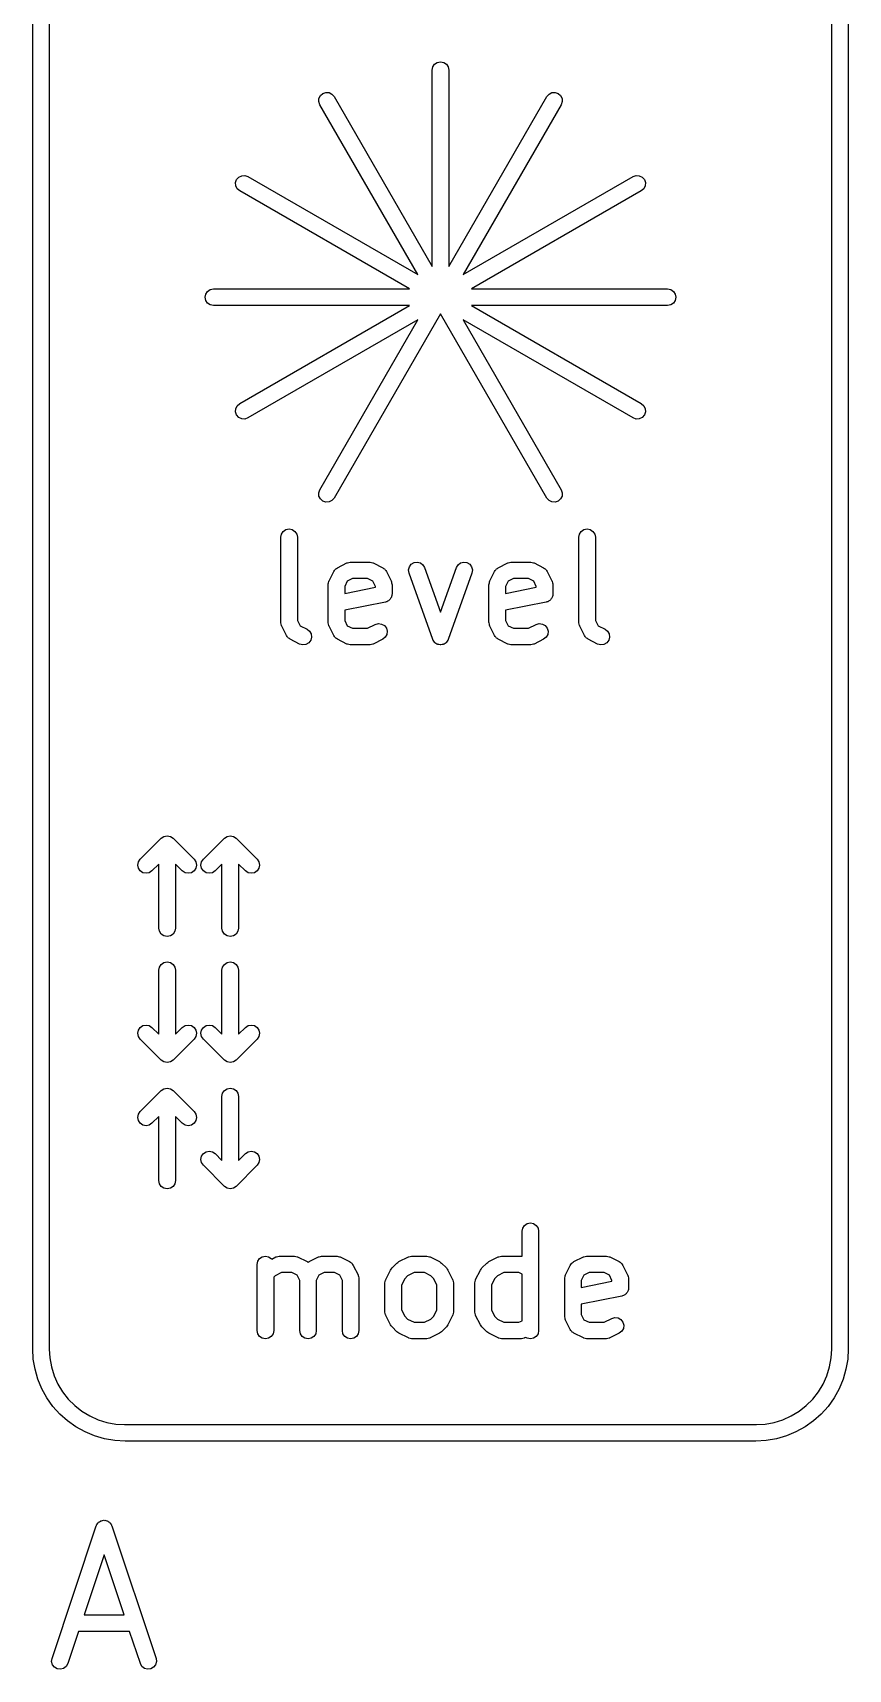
# Model space of a CAD drawing. Extents: x 78 to 213, y -137 to -49.
# Drawn here: x 106.43 to 131.06, y -136.68 to -87.26 of the extents above; entities that cross this region are included whole.
import ezdxf

# ---------------------------------------------------------------- set-up
doc = ezdxf.new("R2010")
doc.units = 0
doc.layers.add('BLACK', color=7, linetype='CONTINUOUS')

msp = doc.modelspace()

# ---------------------------------------------------------------- linework, layer by layer
at = {"layer": 'BLACK', "linetype": 'CONTINUOUS'}
for p, q in [((106.43, -127), (106.43, -66.04)), ((106.93, -66.04), (106.93, -127)), ((130.56, -127), (130.56, -66.04)), ((131.06, -66.04), (131.06, -127)), ((118.495, -88.392), (118.514, -88.2963)), ((118.495, -94.317), (118.495, -88.392)), ((118.514, -88.2963), (118.568, -88.2152)), ((118.568, -88.2152), (118.649, -88.161)), ((118.649, -88.161), (118.745, -88.142)), ((118.745, -88.142), (118.841, -88.161)), ((118.841, -88.161), (118.922, -88.2152)), ((118.922, -88.2152), (118.976, -88.2963)), ((118.976, -88.2963), (118.995, -88.392)), ((118.995, -88.392), (118.995, -94.317)), ((115.068, -89.3434), (115.075, -89.2461)), ((115.099, -89.4358), (115.068, -89.3434)), ((115.075, -89.2461), (115.118, -89.1586)), ((118.062, -94.567), (115.099, -89.4358)), ((115.118, -89.1586), (115.191, -89.0943)), ((115.191, -89.0943), (115.283, -89.0629)), ((115.283, -89.0629), (115.381, -89.0693)), ((115.381, -89.0693), (115.468, -89.1125)), ((115.468, -89.1125), (115.533, -89.1858)), ((115.533, -89.1858), (118.495, -94.317)), ((118.995, -94.317), (121.957, -89.1858)), ((122.391, -89.4358), (119.428, -94.567)), ((121.957, -89.1858), (122.022, -89.1125)), ((122.022, -89.1125), (122.109, -89.0693)), ((122.109, -89.0693), (122.207, -89.0629)), ((122.207, -89.0629), (122.299, -89.0943)), ((122.299, -89.0943), (122.372, -89.1586)), ((122.372, -89.1586), (122.415, -89.2461)), ((122.422, -89.3434), (122.391, -89.4358)), ((122.415, -89.2461), (122.422, -89.3434)), ((112.558, -91.7884), (112.589, -91.696)), ((112.564, -91.8857), (112.558, -91.7884)), ((112.607, -91.9732), (112.564, -91.8857)), ((112.589, -91.696), (112.654, -91.6227)), ((112.654, -91.6227), (112.741, -91.5795)), ((112.741, -91.5795), (112.838, -91.5731)), ((112.838, -91.5731), (112.931, -91.6045)), ((112.931, -91.6045), (118.062, -94.567)), ((119.428, -94.567), (124.559, -91.6045)), ((124.559, -91.6045), (124.652, -91.5731)), ((124.652, -91.5731), (124.749, -91.5795)), ((124.749, -91.5795), (124.836, -91.6227)), ((124.836, -91.6227), (124.901, -91.696)), ((124.926, -91.8857), (124.883, -91.9732)), ((124.901, -91.696), (124.932, -91.7884)), ((124.932, -91.7884), (124.926, -91.8857)), ((112.681, -92.0375), (112.607, -91.9732)), ((117.812, -95), (112.681, -92.0375)), ((124.809, -92.0375), (119.678, -95)), ((124.883, -91.9732), (124.809, -92.0375)), ((111.637, -95.25), (111.656, -95.1543)), ((111.656, -95.3457), (111.637, -95.25)), ((111.656, -95.1543), (111.71, -95.0732)), ((111.71, -95.4268), (111.656, -95.3457)), ((111.71, -95.0732), (111.791, -95.019)), ((111.791, -95.019), (111.887, -95)), ((111.887, -95), (117.812, -95)), ((119.678, -95), (125.603, -95)), ((125.603, -95), (125.699, -95.019)), ((125.699, -95.019), (125.78, -95.0732)), ((125.78, -95.0732), (125.834, -95.1543)), ((125.834, -95.3457), (125.78, -95.4268)), ((125.834, -95.1543), (125.853, -95.25)), ((125.853, -95.25), (125.834, -95.3457)), ((111.791, -95.481), (111.71, -95.4268)), ((111.887, -95.5), (111.791, -95.481)), ((117.812, -95.5), (111.887, -95.5)), ((112.681, -98.4625), (117.812, -95.5)), ((118.745, -95.75), (115.533, -101.314)), ((121.957, -101.314), (118.745, -95.75)), ((125.603, -95.5), (119.678, -95.5)), ((119.678, -95.5), (124.809, -98.4625)), ((125.699, -95.481), (125.603, -95.5)), ((125.78, -95.4268), (125.699, -95.481)), ((118.062, -95.933), (112.931, -98.8955)), ((115.099, -101.064), (118.062, -95.933)), ((124.559, -98.8955), (119.428, -95.933)), ((119.428, -95.933), (122.391, -101.064)), ((112.558, -98.7116), (112.564, -98.6143)), ((112.589, -98.804), (112.558, -98.7116)), ((112.564, -98.6143), (112.607, -98.5268)), ((112.654, -98.8773), (112.589, -98.804)), ((112.607, -98.5268), (112.681, -98.4625)), ((124.809, -98.4625), (124.883, -98.5268)), ((124.901, -98.804), (124.836, -98.8773)), ((124.883, -98.5268), (124.926, -98.6143)), ((124.932, -98.7116), (124.901, -98.804)), ((124.926, -98.6143), (124.932, -98.7116)), ((112.741, -98.9205), (112.654, -98.8773)), ((112.838, -98.9269), (112.741, -98.9205)), ((112.931, -98.8955), (112.838, -98.9269)), ((124.652, -98.9269), (124.559, -98.8955)), ((124.749, -98.9205), (124.652, -98.9269)), ((124.836, -98.8773), (124.749, -98.9205)), ((115.068, -101.157), (115.099, -101.064)), ((115.075, -101.254), (115.068, -101.157)), ((115.118, -101.341), (115.075, -101.254)), ((122.415, -101.254), (122.372, -101.341)), ((122.391, -101.064), (122.422, -101.157)), ((122.422, -101.157), (122.415, -101.254)), ((115.191, -101.406), (115.118, -101.341)), ((115.283, -101.437), (115.191, -101.406)), ((115.381, -101.431), (115.283, -101.437)), ((115.468, -101.388), (115.381, -101.431)), ((115.533, -101.314), (115.468, -101.388)), ((122.022, -101.388), (121.957, -101.314)), ((122.109, -101.431), (122.022, -101.388)), ((122.207, -101.437), (122.109, -101.431)), ((122.299, -101.406), (122.207, -101.437)), ((122.372, -101.341), (122.299, -101.406)), ((113.997, -102.32), (114.078, -102.266)), ((114.078, -102.266), (114.174, -102.247)), ((114.174, -102.247), (114.269, -102.266)), ((114.269, -102.266), (114.35, -102.32)), ((122.997, -102.32), (123.078, -102.266)), ((123.078, -102.266), (123.174, -102.247)), ((123.174, -102.247), (123.269, -102.266)), ((123.269, -102.266), (123.35, -102.32)), ((113.924, -102.497), (113.943, -102.401)), ((113.924, -105.069), (113.924, -102.497)), ((113.943, -102.401), (113.997, -102.32)), ((114.35, -102.32), (114.405, -102.401)), ((114.405, -102.401), (114.424, -102.497)), ((114.424, -102.497), (114.424, -105.01)), ((122.924, -102.497), (122.943, -102.401)), ((122.924, -105.069), (122.924, -102.497)), ((122.943, -102.401), (122.997, -102.32)), ((123.35, -102.32), (123.405, -102.401)), ((123.405, -102.401), (123.424, -102.497)), ((123.424, -102.497), (123.424, -105.01)), ((115.633, -103.416), (115.919, -103.274)), ((115.919, -103.274), (115.928, -103.271)), ((115.928, -103.271), (115.935, -103.266)), ((115.935, -103.266), (115.974, -103.258)), ((115.974, -103.258), (116.013, -103.248)), ((116.013, -103.248), (116.022, -103.249)), ((116.022, -103.249), (116.031, -103.247)), ((116.031, -103.247), (116.602, -103.247)), ((116.602, -103.247), (116.611, -103.249)), ((116.611, -103.249), (116.62, -103.248)), ((116.62, -103.248), (116.659, -103.258)), ((116.659, -103.258), (116.698, -103.266)), ((116.698, -103.266), (116.705, -103.271)), ((116.705, -103.271), (116.714, -103.274)), ((116.714, -103.274), (117, -103.416)), ((117.863, -103.312), (117.947, -103.262)), ((117.947, -103.262), (118.043, -103.247)), ((118.043, -103.247), (118.138, -103.271)), ((118.138, -103.271), (118.216, -103.329)), ((119.274, -103.329), (119.352, -103.271)), ((119.352, -103.271), (119.447, -103.247)), ((119.447, -103.247), (119.543, -103.262)), ((119.543, -103.262), (119.627, -103.312)), ((120.49, -103.416), (120.776, -103.274)), ((120.776, -103.274), (120.785, -103.271)), ((120.785, -103.271), (120.792, -103.266)), ((120.792, -103.266), (120.831, -103.258)), ((120.831, -103.258), (120.87, -103.248)), ((120.87, -103.248), (120.879, -103.249)), ((120.879, -103.249), (120.888, -103.247)), ((120.888, -103.247), (121.459, -103.247)), ((121.459, -103.247), (121.468, -103.249)), ((121.468, -103.249), (121.477, -103.248)), ((121.477, -103.248), (121.516, -103.258)), ((121.516, -103.258), (121.555, -103.266)), ((121.555, -103.266), (121.562, -103.271)), ((121.562, -103.271), (121.571, -103.274)), ((121.571, -103.274), (121.857, -103.416)), ((115.379, -103.814), (115.521, -103.528)), ((115.521, -103.528), (115.541, -103.503)), ((115.541, -103.503), (115.556, -103.476)), ((115.556, -103.476), (115.57, -103.465)), ((115.57, -103.465), (115.581, -103.451)), ((115.581, -103.451), (115.608, -103.436)), ((115.608, -103.436), (115.633, -103.416)), ((116.09, -103.747), (115.931, -103.826)), ((116.543, -103.747), (116.09, -103.747)), ((116.702, -103.826), (116.543, -103.747)), ((117, -103.416), (117.024, -103.436)), ((117.024, -103.436), (117.052, -103.451)), ((117.052, -103.451), (117.063, -103.465)), ((117.063, -103.465), (117.077, -103.476)), ((117.077, -103.476), (117.092, -103.503)), ((117.092, -103.503), (117.111, -103.528)), ((117.111, -103.528), (117.254, -103.814)), ((117.781, -103.485), (117.805, -103.39)), ((117.795, -103.581), (117.781, -103.485)), ((118.51, -105.581), (117.795, -103.581)), ((117.805, -103.39), (117.863, -103.312)), ((118.216, -103.329), (118.266, -103.413)), ((118.266, -103.413), (118.745, -104.754)), ((118.745, -104.754), (119.224, -103.413)), ((119.695, -103.581), (118.98, -105.581)), ((119.224, -103.413), (119.274, -103.329)), ((119.627, -103.312), (119.685, -103.39)), ((119.685, -103.39), (119.709, -103.485)), ((119.709, -103.485), (119.695, -103.581)), ((120.236, -103.814), (120.379, -103.528)), ((120.379, -103.528), (120.398, -103.503)), ((120.398, -103.503), (120.413, -103.476)), ((120.413, -103.476), (120.427, -103.465)), ((120.427, -103.465), (120.438, -103.451)), ((120.438, -103.451), (120.466, -103.436)), ((120.466, -103.436), (120.49, -103.416)), ((120.947, -103.747), (120.788, -103.826)), ((121.4, -103.747), (120.947, -103.747)), ((121.559, -103.826), (121.4, -103.747)), ((121.857, -103.416), (121.882, -103.436)), ((121.882, -103.436), (121.909, -103.451)), ((121.909, -103.451), (121.92, -103.465)), ((121.92, -103.465), (121.934, -103.476)), ((121.934, -103.476), (121.949, -103.503)), ((121.949, -103.503), (121.969, -103.528)), ((121.969, -103.528), (122.111, -103.814)), ((115.352, -103.926), (115.354, -103.917)), ((115.352, -105.069), (115.352, -103.926)), ((115.353, -103.908), (115.363, -103.869)), ((115.354, -103.917), (115.353, -103.908)), ((115.363, -103.869), (115.371, -103.83)), ((115.371, -103.83), (115.376, -103.823)), ((115.376, -103.823), (115.379, -103.814)), ((115.931, -103.826), (115.852, -103.985)), ((115.852, -103.985), (115.852, -104.192)), ((115.852, -104.192), (116.781, -104.006)), ((116.781, -103.985), (116.702, -103.826)), ((116.781, -104.006), (116.781, -103.985)), ((117.254, -103.814), (117.257, -103.823)), ((117.257, -103.823), (117.262, -103.83)), ((117.262, -103.83), (117.27, -103.869)), ((117.276, -104.26), (117.267, -104.283)), ((117.27, -103.869), (117.28, -103.908)), ((117.281, -104.211), (117.276, -104.235)), ((117.276, -104.235), (117.276, -104.26)), ((117.28, -103.908), (117.279, -103.917)), ((117.279, -103.917), (117.281, -103.926)), ((117.281, -103.926), (117.281, -104.211)), ((120.209, -103.926), (120.211, -103.917)), ((120.209, -105.069), (120.209, -103.926)), ((120.21, -103.908), (120.22, -103.869)), ((120.211, -103.917), (120.21, -103.908)), ((120.22, -103.869), (120.228, -103.83)), ((120.228, -103.83), (120.233, -103.823)), ((120.233, -103.823), (120.236, -103.814)), ((120.788, -103.826), (120.709, -103.985)), ((120.709, -103.985), (120.709, -104.192)), ((120.709, -104.192), (121.638, -104.006)), ((121.638, -103.985), (121.559, -103.826)), ((121.638, -104.006), (121.638, -103.985)), ((122.111, -103.814), (122.114, -103.823)), ((122.114, -103.823), (122.119, -103.83)), ((122.119, -103.83), (122.127, -103.869)), ((122.133, -104.26), (122.124, -104.283)), ((122.127, -103.869), (122.137, -103.908)), ((122.138, -104.211), (122.133, -104.235)), ((122.133, -104.235), (122.133, -104.26)), ((122.137, -103.908), (122.136, -103.917)), ((122.136, -103.917), (122.138, -103.926)), ((122.138, -103.926), (122.138, -104.211)), ((117.08, -104.457), (115.852, -104.702)), ((115.852, -104.702), (115.852, -105.01)), ((117.102, -104.447), (117.08, -104.457)), ((117.126, -104.442), (117.102, -104.447)), ((117.147, -104.429), (117.126, -104.442)), ((117.17, -104.419), (117.147, -104.429)), ((117.187, -104.402), (117.17, -104.419)), ((117.207, -104.388), (117.187, -104.402)), ((117.221, -104.368), (117.207, -104.388)), ((117.239, -104.35), (117.221, -104.368)), ((117.248, -104.327), (117.239, -104.35)), ((117.262, -104.307), (117.248, -104.327)), ((117.267, -104.283), (117.262, -104.307)), ((121.937, -104.457), (120.709, -104.702)), ((120.709, -104.702), (120.709, -105.01)), ((121.96, -104.447), (121.937, -104.457)), ((121.984, -104.442), (121.96, -104.447)), ((122.004, -104.429), (121.984, -104.442)), ((122.027, -104.419), (122.004, -104.429)), ((122.044, -104.402), (122.027, -104.419)), ((122.065, -104.388), (122.044, -104.402)), ((122.078, -104.368), (122.065, -104.388)), ((122.096, -104.35), (122.078, -104.368)), ((122.105, -104.327), (122.096, -104.35)), ((122.119, -104.307), (122.105, -104.327)), ((122.124, -104.283), (122.119, -104.307)), ((113.925, -105.077), (113.924, -105.069)), ((113.924, -105.086), (113.925, -105.077)), ((113.935, -105.125), (113.924, -105.086)), ((113.943, -105.164), (113.935, -105.125)), ((113.948, -105.172), (113.943, -105.164)), ((113.95, -105.18), (113.948, -105.172)), ((114.093, -105.466), (113.95, -105.18)), ((114.424, -105.01), (114.503, -105.168)), ((114.503, -105.168), (114.714, -105.274)), ((115.354, -105.077), (115.352, -105.069)), ((115.353, -105.086), (115.354, -105.077)), ((115.363, -105.125), (115.353, -105.086)), ((115.371, -105.164), (115.363, -105.125)), ((115.376, -105.172), (115.371, -105.164)), ((115.379, -105.18), (115.376, -105.172)), ((115.521, -105.466), (115.379, -105.18)), ((115.852, -105.01), (115.931, -105.168)), ((115.931, -105.168), (116.09, -105.247)), ((116.09, -105.247), (116.543, -105.247)), ((116.543, -105.247), (116.776, -105.131)), ((116.776, -105.131), (116.87, -105.105)), ((116.87, -105.105), (116.967, -105.117)), ((116.967, -105.117), (117.052, -105.165)), ((117.052, -105.165), (117.111, -105.242)), ((117.111, -105.242), (117.137, -105.337)), ((120.211, -105.077), (120.209, -105.069)), ((120.21, -105.086), (120.211, -105.077)), ((120.22, -105.125), (120.21, -105.086)), ((120.228, -105.164), (120.22, -105.125)), ((120.233, -105.172), (120.228, -105.164)), ((120.236, -105.18), (120.233, -105.172)), ((120.379, -105.466), (120.236, -105.18)), ((120.709, -105.01), (120.788, -105.168)), ((120.788, -105.168), (120.947, -105.247)), ((120.947, -105.247), (121.4, -105.247)), ((121.4, -105.247), (121.633, -105.131)), ((121.633, -105.131), (121.727, -105.105)), ((121.727, -105.105), (121.824, -105.117)), ((121.824, -105.117), (121.909, -105.165)), ((121.909, -105.165), (121.969, -105.242)), ((121.969, -105.242), (121.994, -105.337)), ((122.925, -105.077), (122.924, -105.069)), ((122.924, -105.086), (122.925, -105.077)), ((122.935, -105.125), (122.924, -105.086)), ((122.943, -105.164), (122.935, -105.125)), ((122.948, -105.172), (122.943, -105.164)), ((122.95, -105.18), (122.948, -105.172)), ((123.093, -105.466), (122.95, -105.18)), ((123.424, -105.01), (123.503, -105.168)), ((123.503, -105.168), (123.714, -105.274)), ((114.112, -105.491), (114.093, -105.466)), ((114.128, -105.518), (114.112, -105.491)), ((114.142, -105.529), (114.128, -105.518)), ((114.153, -105.543), (114.142, -105.529)), ((114.18, -105.559), (114.153, -105.543)), ((114.205, -105.578), (114.18, -105.559)), ((114.49, -105.721), (114.205, -105.578)), ((114.584, -105.747), (114.49, -105.721)), ((114.681, -105.734), (114.584, -105.747)), ((114.766, -105.686), (114.681, -105.734)), ((114.714, -105.274), (114.791, -105.333)), ((114.826, -105.609), (114.766, -105.686)), ((114.791, -105.333), (114.839, -105.418)), ((114.852, -105.515), (114.826, -105.609)), ((114.839, -105.418), (114.852, -105.515)), ((115.541, -105.491), (115.521, -105.466)), ((115.556, -105.518), (115.541, -105.491)), ((115.57, -105.529), (115.556, -105.518)), ((115.581, -105.543), (115.57, -105.529)), ((115.608, -105.559), (115.581, -105.543)), ((115.633, -105.578), (115.608, -105.559)), ((115.919, -105.721), (115.633, -105.578)), ((115.928, -105.723), (115.919, -105.721)), ((115.935, -105.728), (115.928, -105.723)), ((115.974, -105.736), (115.935, -105.728)), ((116.013, -105.747), (115.974, -105.736)), ((116.022, -105.745), (116.013, -105.747)), ((116.031, -105.747), (116.022, -105.745)), ((116.602, -105.747), (116.031, -105.747)), ((116.611, -105.745), (116.602, -105.747)), ((116.62, -105.747), (116.611, -105.745)), ((116.659, -105.736), (116.62, -105.747)), ((116.698, -105.728), (116.659, -105.736)), ((116.705, -105.723), (116.698, -105.728)), ((116.714, -105.721), (116.705, -105.723)), ((117, -105.578), (116.714, -105.721)), ((117.077, -105.518), (117, -105.578)), ((117.125, -105.433), (117.077, -105.518)), ((117.137, -105.337), (117.125, -105.433)), ((118.516, -105.592), (118.51, -105.581)), ((118.519, -105.604), (118.516, -105.592)), ((118.541, -105.634), (118.519, -105.604)), ((118.56, -105.665), (118.541, -105.634)), ((118.57, -105.672), (118.56, -105.665)), ((118.577, -105.682), (118.57, -105.672)), ((118.609, -105.701), (118.577, -105.682)), ((118.638, -105.723), (118.609, -105.701)), ((118.65, -105.726), (118.638, -105.723)), ((118.661, -105.733), (118.65, -105.726)), ((118.697, -105.738), (118.661, -105.733)), ((118.733, -105.747), (118.697, -105.738)), ((118.745, -105.745), (118.733, -105.747)), ((118.757, -105.747), (118.745, -105.745)), ((118.793, -105.738), (118.757, -105.747)), ((118.829, -105.733), (118.793, -105.738)), ((118.84, -105.726), (118.829, -105.733)), ((118.852, -105.723), (118.84, -105.726)), ((118.881, -105.701), (118.852, -105.723)), ((118.913, -105.682), (118.881, -105.701)), ((118.92, -105.672), (118.913, -105.682)), ((118.93, -105.665), (118.92, -105.672)), ((118.949, -105.634), (118.93, -105.665)), ((118.971, -105.604), (118.949, -105.634)), ((118.974, -105.592), (118.971, -105.604)), ((118.98, -105.581), (118.974, -105.592)), ((120.398, -105.491), (120.379, -105.466)), ((120.413, -105.518), (120.398, -105.491)), ((120.427, -105.529), (120.413, -105.518)), ((120.438, -105.543), (120.427, -105.529)), ((120.466, -105.559), (120.438, -105.543)), ((120.49, -105.578), (120.466, -105.559)), ((120.776, -105.721), (120.49, -105.578)), ((120.785, -105.723), (120.776, -105.721)), ((120.792, -105.728), (120.785, -105.723)), ((120.831, -105.736), (120.792, -105.728)), ((120.87, -105.747), (120.831, -105.736)), ((120.879, -105.745), (120.87, -105.747)), ((120.888, -105.747), (120.879, -105.745)), ((121.459, -105.747), (120.888, -105.747)), ((121.468, -105.745), (121.459, -105.747)), ((121.477, -105.747), (121.468, -105.745)), ((121.516, -105.736), (121.477, -105.747)), ((121.555, -105.728), (121.516, -105.736)), ((121.562, -105.723), (121.555, -105.728)), ((121.571, -105.721), (121.562, -105.723)), ((121.857, -105.578), (121.571, -105.721)), ((121.934, -105.518), (121.857, -105.578)), ((121.982, -105.433), (121.934, -105.518)), ((121.994, -105.337), (121.982, -105.433)), ((123.112, -105.491), (123.093, -105.466)), ((123.128, -105.518), (123.112, -105.491)), ((123.142, -105.529), (123.128, -105.518)), ((123.153, -105.543), (123.142, -105.529)), ((123.18, -105.559), (123.153, -105.543)), ((123.205, -105.578), (123.18, -105.559)), ((123.49, -105.721), (123.205, -105.578)), ((123.584, -105.747), (123.49, -105.721)), ((123.681, -105.734), (123.584, -105.747)), ((123.766, -105.686), (123.681, -105.734)), ((123.714, -105.274), (123.791, -105.333)), ((123.826, -105.609), (123.766, -105.686)), ((123.791, -105.333), (123.839, -105.418)), ((123.852, -105.515), (123.826, -105.609)), ((123.839, -105.418), (123.852, -105.515)), ((109.678, -112.218), (110.313, -111.583)), ((110.313, -111.583), (110.394, -111.529)), ((110.313, -111.583), (110.313, -111.583)), ((110.394, -111.529), (110.49, -111.51)), ((110.49, -111.51), (110.586, -111.529)), ((110.586, -111.529), (110.667, -111.583)), ((110.667, -111.583), (111.302, -112.218)), ((111.583, -112.218), (112.218, -111.583)), ((112.218, -111.583), (112.299, -111.529)), ((112.218, -111.583), (112.218, -111.583)), ((112.299, -111.529), (112.395, -111.51)), ((112.395, -111.51), (112.491, -111.529)), ((112.491, -111.529), (112.572, -111.583)), ((112.572, -111.583), (113.207, -112.218)), ((109.605, -112.395), (109.624, -112.299)), ((109.624, -112.491), (109.605, -112.395)), ((109.624, -112.299), (109.678, -112.218)), ((109.678, -112.572), (109.624, -112.491)), ((109.759, -112.626), (109.678, -112.572)), ((109.855, -112.645), (109.759, -112.626)), ((109.951, -112.626), (109.855, -112.645)), ((110.032, -112.572), (109.951, -112.626)), ((110.24, -112.364), (110.032, -112.572)), ((110.24, -114.3), (110.24, -112.364)), ((110.948, -112.572), (110.74, -112.364)), ((110.74, -112.364), (110.74, -114.3)), ((111.029, -112.626), (110.948, -112.572)), ((111.125, -112.645), (111.029, -112.626)), ((111.221, -112.626), (111.125, -112.645)), ((111.302, -112.572), (111.221, -112.626)), ((111.302, -112.218), (111.356, -112.299)), ((111.356, -112.491), (111.302, -112.572)), ((111.356, -112.299), (111.375, -112.395)), ((111.375, -112.395), (111.356, -112.491)), ((111.51, -112.395), (111.529, -112.299)), ((111.529, -112.491), (111.51, -112.395)), ((111.529, -112.299), (111.583, -112.218)), ((111.583, -112.572), (111.529, -112.491)), ((111.664, -112.626), (111.583, -112.572)), ((111.76, -112.645), (111.664, -112.626)), ((111.856, -112.626), (111.76, -112.645)), ((111.937, -112.572), (111.856, -112.626)), ((112.145, -112.364), (111.937, -112.572)), ((112.145, -114.3), (112.145, -112.364)), ((112.853, -112.572), (112.645, -112.364)), ((112.645, -112.364), (112.645, -114.3)), ((112.934, -112.626), (112.853, -112.572)), ((113.03, -112.645), (112.934, -112.626)), ((113.126, -112.626), (113.03, -112.645)), ((113.207, -112.572), (113.126, -112.626)), ((113.207, -112.218), (113.261, -112.299)), ((113.261, -112.491), (113.207, -112.572)), ((113.261, -112.299), (113.28, -112.395)), ((113.28, -112.395), (113.261, -112.491)), ((110.259, -114.396), (110.24, -114.3)), ((110.313, -114.477), (110.259, -114.396)), ((110.394, -114.531), (110.313, -114.477)), ((110.49, -114.55), (110.394, -114.531)), ((110.586, -114.531), (110.49, -114.55)), ((110.667, -114.477), (110.586, -114.531)), ((110.721, -114.396), (110.667, -114.477)), ((110.74, -114.3), (110.721, -114.396)), ((112.164, -114.396), (112.145, -114.3)), ((112.218, -114.477), (112.164, -114.396)), ((112.299, -114.531), (112.218, -114.477)), ((112.395, -114.55), (112.299, -114.531)), ((112.491, -114.531), (112.395, -114.55)), ((112.572, -114.477), (112.491, -114.531)), ((112.626, -114.396), (112.572, -114.477)), ((112.645, -114.3), (112.626, -114.396)), ((110.24, -115.57), (110.259, -115.474)), ((110.24, -117.506), (110.24, -115.57)), ((110.259, -115.474), (110.313, -115.393)), ((110.313, -115.393), (110.394, -115.339)), ((110.394, -115.339), (110.49, -115.32)), ((110.49, -115.32), (110.586, -115.339)), ((110.586, -115.339), (110.667, -115.393)), ((110.667, -115.393), (110.721, -115.474)), ((110.721, -115.474), (110.74, -115.57)), ((110.74, -115.57), (110.74, -117.506)), ((112.145, -115.57), (112.164, -115.474)), ((112.145, -117.506), (112.145, -115.57)), ((112.164, -115.474), (112.218, -115.393)), ((112.218, -115.393), (112.299, -115.339)), ((112.299, -115.339), (112.395, -115.32)), ((112.395, -115.32), (112.491, -115.339)), ((112.491, -115.339), (112.572, -115.393)), ((112.572, -115.393), (112.626, -115.474)), ((112.626, -115.474), (112.645, -115.57)), ((112.645, -115.57), (112.645, -117.506)), ((109.605, -117.475), (109.624, -117.379)), ((109.624, -117.571), (109.605, -117.475)), ((109.624, -117.379), (109.678, -117.298)), ((109.678, -117.652), (109.624, -117.571)), ((109.678, -117.298), (109.759, -117.244)), ((109.759, -117.244), (109.855, -117.225)), ((109.855, -117.225), (109.951, -117.244)), ((109.951, -117.244), (110.032, -117.298)), ((110.032, -117.298), (110.24, -117.506)), ((110.74, -117.506), (110.948, -117.298)), ((110.948, -117.298), (111.029, -117.244)), ((111.029, -117.244), (111.125, -117.225)), ((111.125, -117.225), (111.221, -117.244)), ((111.221, -117.244), (111.302, -117.298)), ((111.302, -117.298), (111.356, -117.379)), ((111.356, -117.571), (111.302, -117.652)), ((111.356, -117.379), (111.375, -117.475)), ((111.375, -117.475), (111.356, -117.571)), ((111.51, -117.475), (111.529, -117.379)), ((111.529, -117.571), (111.51, -117.475)), ((111.529, -117.379), (111.583, -117.298)), ((111.583, -117.652), (111.529, -117.571)), ((111.583, -117.298), (111.664, -117.244)), ((111.664, -117.244), (111.76, -117.225)), ((111.76, -117.225), (111.856, -117.244)), ((111.856, -117.244), (111.937, -117.298)), ((111.937, -117.298), (112.145, -117.506)), ((112.645, -117.506), (112.853, -117.298)), ((112.853, -117.298), (112.934, -117.244)), ((112.934, -117.244), (113.03, -117.225)), ((113.03, -117.225), (113.126, -117.244)), ((113.126, -117.244), (113.207, -117.298)), ((113.207, -117.298), (113.261, -117.379)), ((113.261, -117.571), (113.207, -117.652)), ((113.261, -117.379), (113.28, -117.475)), ((113.28, -117.475), (113.261, -117.571)), ((110.313, -118.287), (109.678, -117.652)), ((111.302, -117.652), (110.667, -118.287)), ((112.218, -118.287), (111.583, -117.652)), ((113.207, -117.652), (112.572, -118.287)), ((110.394, -118.341), (110.313, -118.287)), ((110.313, -118.287), (110.313, -118.287)), ((110.49, -118.36), (110.394, -118.341)), ((110.586, -118.341), (110.49, -118.36)), ((110.667, -118.287), (110.586, -118.341)), ((112.299, -118.341), (112.218, -118.287)), ((112.218, -118.287), (112.218, -118.287)), ((112.395, -118.36), (112.299, -118.341)), ((112.491, -118.341), (112.395, -118.36)), ((112.572, -118.287), (112.491, -118.341)), ((109.678, -119.838), (110.313, -119.203)), ((110.313, -119.203), (110.394, -119.149)), ((110.313, -119.203), (110.313, -119.203)), ((110.394, -119.149), (110.49, -119.13)), ((110.49, -119.13), (110.586, -119.149)), ((110.586, -119.149), (110.667, -119.203)), ((110.667, -119.203), (111.302, -119.838)), ((112.145, -119.38), (112.164, -119.284)), ((112.145, -121.316), (112.145, -119.38)), ((112.164, -119.284), (112.218, -119.203)), ((112.218, -119.203), (112.299, -119.149)), ((112.299, -119.149), (112.395, -119.13)), ((112.395, -119.13), (112.491, -119.149)), ((112.491, -119.149), (112.572, -119.203)), ((112.572, -119.203), (112.626, -119.284)), ((112.626, -119.284), (112.645, -119.38)), ((112.645, -119.38), (112.645, -121.316)), ((109.605, -120.015), (109.624, -119.919)), ((109.624, -120.111), (109.605, -120.015)), ((109.624, -119.919), (109.678, -119.838)), ((110.24, -119.984), (110.032, -120.192)), ((110.24, -121.92), (110.24, -119.984)), ((110.948, -120.192), (110.74, -119.984)), ((110.74, -119.984), (110.74, -121.92)), ((111.302, -119.838), (111.356, -119.919)), ((111.356, -119.919), (111.375, -120.015)), ((111.375, -120.015), (111.356, -120.111)), ((109.678, -120.192), (109.624, -120.111)), ((109.759, -120.246), (109.678, -120.192)), ((109.855, -120.265), (109.759, -120.246)), ((109.951, -120.246), (109.855, -120.265)), ((110.032, -120.192), (109.951, -120.246)), ((111.029, -120.246), (110.948, -120.192)), ((111.125, -120.265), (111.029, -120.246)), ((111.221, -120.246), (111.125, -120.265)), ((111.302, -120.192), (111.221, -120.246)), ((111.356, -120.111), (111.302, -120.192)), ((111.583, -121.108), (111.664, -121.054)), ((111.664, -121.054), (111.76, -121.035)), ((111.76, -121.035), (111.856, -121.054)), ((111.856, -121.054), (111.937, -121.108)), ((112.853, -121.108), (112.934, -121.054)), ((112.934, -121.054), (113.03, -121.035)), ((113.03, -121.035), (113.126, -121.054)), ((113.126, -121.054), (113.207, -121.108)), ((111.51, -121.285), (111.529, -121.189)), ((111.529, -121.381), (111.51, -121.285)), ((111.529, -121.189), (111.583, -121.108)), ((111.583, -121.462), (111.529, -121.381)), ((112.218, -122.097), (111.583, -121.462)), ((111.937, -121.108), (112.145, -121.316)), ((113.207, -121.462), (112.572, -122.097)), ((112.645, -121.316), (112.853, -121.108)), ((113.207, -121.108), (113.261, -121.189)), ((113.261, -121.381), (113.207, -121.462)), ((113.261, -121.189), (113.28, -121.285)), ((113.28, -121.285), (113.261, -121.381)), ((110.259, -122.016), (110.24, -121.92)), ((110.313, -122.097), (110.259, -122.016)), ((110.721, -122.016), (110.667, -122.097)), ((110.74, -121.92), (110.721, -122.016)), ((110.394, -122.151), (110.313, -122.097)), ((110.49, -122.17), (110.394, -122.151)), ((110.586, -122.151), (110.49, -122.17)), ((110.667, -122.097), (110.586, -122.151)), ((112.299, -122.151), (112.218, -122.097)), ((112.218, -122.097), (112.218, -122.097)), ((112.395, -122.17), (112.299, -122.151)), ((112.491, -122.151), (112.395, -122.17)), ((112.572, -122.097), (112.491, -122.151)), ((121.209, -123.452), (121.228, -123.356)), ((121.209, -124.208), (121.209, -123.452)), ((121.228, -123.356), (121.283, -123.275)), ((121.283, -123.275), (121.364, -123.221)), ((121.364, -123.221), (121.459, -123.202)), ((121.459, -123.202), (121.555, -123.221)), ((121.555, -123.221), (121.636, -123.275)), ((121.636, -123.275), (121.69, -123.356)), ((121.69, -123.356), (121.709, -123.452)), ((121.709, -123.452), (121.709, -126.452)), ((113.209, -124.452), (113.228, -124.356)), ((113.209, -126.452), (113.209, -124.452)), ((113.228, -124.356), (113.283, -124.275)), ((113.283, -124.275), (113.364, -124.221)), ((113.364, -124.221), (113.459, -124.202)), ((113.459, -124.202), (113.555, -124.221)), ((113.555, -124.221), (113.636, -124.275)), ((113.636, -124.275), (113.648, -124.293)), ((113.648, -124.293), (113.776, -124.229)), ((113.776, -124.229), (113.785, -124.226)), ((113.785, -124.226), (113.792, -124.221)), ((113.792, -124.221), (113.831, -124.213)), ((113.831, -124.213), (113.87, -124.203)), ((113.87, -124.203), (113.879, -124.204)), ((113.879, -124.204), (113.888, -124.202)), ((113.888, -124.202), (114.316, -124.202)), ((114.316, -124.202), (114.325, -124.204)), ((114.325, -124.204), (114.334, -124.203)), ((114.334, -124.203), (114.373, -124.213)), ((114.373, -124.213), (114.412, -124.221)), ((114.412, -124.221), (114.42, -124.226)), ((114.42, -124.226), (114.428, -124.229)), ((114.428, -124.229), (114.714, -124.371)), ((114.714, -124.371), (114.739, -124.391)), ((114.739, -124.391), (114.745, -124.394)), ((114.745, -124.394), (114.751, -124.391)), ((114.751, -124.391), (114.776, -124.371)), ((114.776, -124.371), (115.062, -124.229)), ((115.062, -124.229), (115.07, -124.226)), ((115.07, -124.226), (115.078, -124.221)), ((115.078, -124.221), (115.117, -124.213)), ((115.117, -124.213), (115.156, -124.203)), ((115.156, -124.203), (115.165, -124.204)), ((115.165, -124.204), (115.174, -124.202)), ((115.174, -124.202), (115.602, -124.202)), ((115.602, -124.202), (115.611, -124.204)), ((115.611, -124.204), (115.62, -124.203)), ((115.62, -124.203), (115.659, -124.213)), ((115.659, -124.213), (115.698, -124.221)), ((115.698, -124.221), (115.705, -124.226)), ((115.705, -124.226), (115.714, -124.229)), ((115.714, -124.229), (116, -124.371)), ((116, -124.371), (116.024, -124.391)), ((116.024, -124.391), (116.052, -124.406)), ((116.052, -124.406), (116.063, -124.42)), ((116.063, -124.42), (116.077, -124.431)), ((116.077, -124.431), (116.092, -124.458)), ((116.092, -124.458), (116.111, -124.483)), ((116.111, -124.483), (116.254, -124.769)), ((117.283, -124.561), (117.425, -124.418)), ((117.425, -124.418), (117.459, -124.396)), ((117.459, -124.396), (117.49, -124.371)), ((117.49, -124.371), (117.776, -124.229)), ((117.776, -124.229), (117.785, -124.226)), ((117.785, -124.226), (117.792, -124.221)), ((117.792, -124.221), (117.831, -124.213)), ((117.831, -124.213), (117.87, -124.203)), ((117.87, -124.203), (117.879, -124.204)), ((117.879, -124.204), (117.888, -124.202)), ((117.888, -124.202), (118.316, -124.202)), ((118.316, -124.202), (118.325, -124.204)), ((118.325, -124.204), (118.334, -124.203)), ((118.334, -124.203), (118.373, -124.213)), ((118.373, -124.213), (118.412, -124.221)), ((118.412, -124.221), (118.42, -124.226)), ((118.42, -124.226), (118.428, -124.229)), ((118.428, -124.229), (118.714, -124.371)), ((118.714, -124.371), (118.746, -124.396)), ((118.746, -124.396), (118.779, -124.418)), ((118.779, -124.418), (118.922, -124.561)), ((119.997, -124.561), (120.14, -124.418)), ((120.14, -124.418), (120.173, -124.396)), ((120.173, -124.396), (120.205, -124.371)), ((120.205, -124.371), (120.49, -124.229)), ((120.49, -124.229), (120.499, -124.226)), ((120.499, -124.226), (120.506, -124.221)), ((120.506, -124.221), (120.546, -124.213)), ((120.546, -124.213), (120.584, -124.203)), ((120.584, -124.203), (120.593, -124.204)), ((120.593, -124.204), (120.602, -124.202)), ((120.602, -124.202), (121.174, -124.202)), ((121.174, -124.202), (121.182, -124.204)), ((121.182, -124.204), (121.191, -124.203)), ((121.191, -124.203), (121.209, -124.208)), ((122.521, -124.769), (122.664, -124.483)), ((122.664, -124.483), (122.683, -124.458)), ((122.683, -124.458), (122.699, -124.431)), ((122.699, -124.431), (122.713, -124.42)), ((122.713, -124.42), (122.724, -124.406)), ((122.724, -124.406), (122.751, -124.391)), ((122.751, -124.391), (122.776, -124.371)), ((122.776, -124.371), (123.062, -124.229)), ((123.062, -124.229), (123.07, -124.226)), ((123.07, -124.226), (123.078, -124.221)), ((123.078, -124.221), (123.117, -124.213)), ((123.117, -124.213), (123.156, -124.203)), ((123.156, -124.203), (123.165, -124.204)), ((123.165, -124.204), (123.174, -124.202)), ((123.174, -124.202), (123.745, -124.202)), ((123.745, -124.202), (123.754, -124.204)), ((123.754, -124.204), (123.763, -124.203)), ((123.763, -124.203), (123.801, -124.213)), ((123.801, -124.213), (123.841, -124.221)), ((123.841, -124.221), (123.848, -124.226)), ((123.848, -124.226), (123.857, -124.229)), ((123.857, -124.229), (124.143, -124.371)), ((124.143, -124.371), (124.167, -124.391)), ((124.167, -124.391), (124.195, -124.406)), ((124.195, -124.406), (124.205, -124.42)), ((124.205, -124.42), (124.22, -124.431)), ((124.22, -124.431), (124.235, -124.458)), ((124.235, -124.458), (124.254, -124.483)), ((124.254, -124.483), (124.397, -124.769)), ((113.75, -124.8), (113.709, -124.841)), ((113.709, -124.841), (113.709, -126.452)), ((113.947, -124.702), (113.75, -124.8)), ((114.257, -124.702), (113.947, -124.702)), ((114.416, -124.781), (114.257, -124.702)), ((114.495, -124.94), (114.416, -124.781)), ((114.495, -126.452), (114.495, -124.94)), ((115.074, -124.781), (114.995, -124.94)), ((114.995, -124.94), (114.995, -126.452)), ((115.233, -124.702), (115.074, -124.781)), ((115.543, -124.702), (115.233, -124.702)), ((115.702, -124.781), (115.543, -124.702)), ((115.781, -124.94), (115.702, -124.781)), ((115.781, -126.452), (115.781, -124.94)), ((116.254, -124.769), (116.257, -124.778)), ((116.257, -124.778), (116.262, -124.785)), ((116.262, -124.785), (116.27, -124.824)), ((116.27, -124.824), (116.28, -124.863)), ((116.28, -124.863), (116.279, -124.872)), ((116.279, -124.872), (116.281, -124.881)), ((116.281, -124.881), (116.281, -126.452)), ((117.066, -125.024), (117.068, -125.015)), ((117.067, -125.006), (117.078, -124.967)), ((117.068, -125.015), (117.067, -125.006)), ((117.078, -124.967), (117.085, -124.928)), ((117.085, -124.928), (117.09, -124.92)), ((117.09, -124.92), (117.093, -124.912)), ((117.093, -124.912), (117.236, -124.626)), ((117.236, -124.626), (117.26, -124.594)), ((117.26, -124.594), (117.283, -124.561)), ((117.665, -124.886), (117.566, -125.083)), ((117.75, -124.8), (117.665, -124.886)), ((117.947, -124.702), (117.75, -124.8)), ((118.257, -124.702), (117.947, -124.702)), ((118.454, -124.8), (118.257, -124.702)), ((118.54, -124.886), (118.454, -124.8)), ((118.638, -125.083), (118.54, -124.886)), ((118.922, -124.561), (118.944, -124.594)), ((118.944, -124.594), (118.969, -124.626)), ((118.969, -124.626), (119.111, -124.912)), ((119.111, -124.912), (119.114, -124.92)), ((119.114, -124.92), (119.119, -124.928)), ((119.119, -124.928), (119.127, -124.967)), ((119.127, -124.967), (119.137, -125.006)), ((119.137, -125.006), (119.136, -125.015)), ((119.136, -125.015), (119.138, -125.024)), ((119.781, -125.006), (119.792, -124.967)), ((119.782, -125.015), (119.781, -125.006)), ((119.781, -125.024), (119.782, -125.015)), ((119.792, -124.967), (119.8, -124.928)), ((119.8, -124.928), (119.805, -124.92)), ((119.805, -124.92), (119.807, -124.912)), ((119.807, -124.912), (119.95, -124.626)), ((119.95, -124.626), (119.975, -124.594)), ((119.975, -124.594), (119.997, -124.561)), ((120.379, -124.886), (120.281, -125.083)), ((120.465, -124.8), (120.379, -124.886)), ((120.661, -124.702), (120.465, -124.8)), ((121.115, -124.702), (120.661, -124.702)), ((121.209, -124.75), (121.115, -124.702)), ((121.209, -126.155), (121.209, -124.75)), ((122.495, -124.881), (122.497, -124.872)), ((122.495, -126.024), (122.495, -124.881)), ((122.496, -124.863), (122.506, -124.824)), ((122.497, -124.872), (122.496, -124.863)), ((122.506, -124.824), (122.514, -124.785)), ((122.514, -124.785), (122.519, -124.778)), ((122.519, -124.778), (122.521, -124.769)), ((123.074, -124.781), (122.995, -124.94)), ((122.995, -124.94), (122.995, -125.147)), ((122.995, -125.147), (123.924, -124.961)), ((123.233, -124.702), (123.074, -124.781)), ((123.686, -124.702), (123.233, -124.702)), ((123.844, -124.781), (123.686, -124.702)), ((123.924, -124.94), (123.844, -124.781)), ((123.924, -124.961), (123.924, -124.94)), ((124.397, -124.769), (124.4, -124.778)), ((124.4, -124.778), (124.405, -124.785)), ((124.405, -124.785), (124.412, -124.824)), ((124.412, -124.824), (124.423, -124.863)), ((124.423, -124.863), (124.422, -124.872)), ((124.422, -124.872), (124.424, -124.881)), ((124.424, -124.881), (124.424, -125.166)), ((117.066, -125.881), (117.066, -125.024)), ((117.566, -125.083), (117.566, -125.822)), ((118.638, -125.822), (118.638, -125.083)), ((119.138, -125.024), (119.138, -125.881)), ((119.781, -125.881), (119.781, -125.024)), ((120.281, -125.083), (120.281, -125.822)), ((124.223, -125.412), (122.995, -125.657)), ((124.245, -125.402), (124.223, -125.412)), ((124.269, -125.397), (124.245, -125.402)), ((124.29, -125.384), (124.269, -125.397)), ((124.313, -125.374), (124.29, -125.384)), ((124.33, -125.357), (124.313, -125.374)), ((124.35, -125.343), (124.33, -125.357)), ((124.364, -125.323), (124.35, -125.343)), ((124.382, -125.305), (124.364, -125.323)), ((124.391, -125.282), (124.382, -125.305)), ((124.405, -125.262), (124.391, -125.282)), ((124.409, -125.238), (124.405, -125.262)), ((124.419, -125.215), (124.409, -125.238)), ((124.424, -125.166), (124.419, -125.19)), ((124.419, -125.19), (124.419, -125.215)), ((117.068, -125.89), (117.066, -125.881)), ((117.067, -125.898), (117.068, -125.89)), ((117.078, -125.937), (117.067, -125.898)), ((117.085, -125.976), (117.078, -125.937)), ((117.09, -125.984), (117.085, -125.976)), ((117.093, -125.993), (117.09, -125.984)), ((117.236, -126.278), (117.093, -125.993)), ((117.566, -125.822), (117.665, -126.018)), ((118.54, -126.018), (118.638, -125.822)), ((119.111, -125.993), (118.969, -126.278)), ((119.114, -125.984), (119.111, -125.993)), ((119.119, -125.976), (119.114, -125.984)), ((119.127, -125.937), (119.119, -125.976)), ((119.137, -125.898), (119.127, -125.937)), ((119.138, -125.881), (119.136, -125.89)), ((119.136, -125.89), (119.137, -125.898)), ((119.782, -125.89), (119.781, -125.881)), ((119.781, -125.898), (119.782, -125.89)), ((119.792, -125.937), (119.781, -125.898)), ((119.8, -125.976), (119.792, -125.937)), ((119.805, -125.984), (119.8, -125.976)), ((119.807, -125.993), (119.805, -125.984)), ((119.95, -126.278), (119.807, -125.993)), ((120.281, -125.822), (120.379, -126.018)), ((122.995, -125.657), (122.995, -125.965)), ((122.995, -125.965), (123.074, -126.123)), ((113.228, -126.548), (113.209, -126.452)), ((113.709, -126.452), (113.69, -126.548)), ((114.514, -126.548), (114.495, -126.452)), ((114.995, -126.452), (114.976, -126.548)), ((115.8, -126.548), (115.781, -126.452)), ((116.281, -126.452), (116.262, -126.548)), ((117.26, -126.31), (117.236, -126.278)), ((117.283, -126.343), (117.26, -126.31)), ((117.425, -126.486), (117.283, -126.343)), ((117.459, -126.508), (117.425, -126.486)), ((117.665, -126.018), (117.75, -126.104)), ((117.75, -126.104), (117.947, -126.202)), ((117.947, -126.202), (118.257, -126.202)), ((118.257, -126.202), (118.454, -126.104)), ((118.454, -126.104), (118.54, -126.018)), ((118.779, -126.486), (118.746, -126.508)), ((118.922, -126.343), (118.779, -126.486)), ((118.944, -126.31), (118.922, -126.343)), ((118.969, -126.278), (118.944, -126.31)), ((119.975, -126.31), (119.95, -126.278)), ((119.997, -126.343), (119.975, -126.31)), ((120.14, -126.486), (119.997, -126.343)), ((120.173, -126.508), (120.14, -126.486)), ((120.379, -126.018), (120.465, -126.104)), ((120.465, -126.104), (120.661, -126.202)), ((120.661, -126.202), (121.115, -126.202)), ((121.115, -126.202), (121.209, -126.155)), ((121.709, -126.452), (121.69, -126.548)), ((122.497, -126.032), (122.495, -126.024)), ((122.496, -126.041), (122.497, -126.032)), ((122.506, -126.08), (122.496, -126.041)), ((122.514, -126.119), (122.506, -126.08)), ((122.519, -126.127), (122.514, -126.119)), ((122.521, -126.135), (122.519, -126.127)), ((122.664, -126.421), (122.521, -126.135)), ((122.683, -126.446), (122.664, -126.421)), ((122.699, -126.473), (122.683, -126.446)), ((122.713, -126.484), (122.699, -126.473)), ((122.724, -126.498), (122.713, -126.484)), ((122.751, -126.514), (122.724, -126.498)), ((123.074, -126.123), (123.233, -126.202)), ((123.233, -126.202), (123.686, -126.202)), ((123.686, -126.202), (123.919, -126.086)), ((123.919, -126.086), (124.013, -126.06)), ((124.013, -126.06), (124.11, -126.072)), ((124.11, -126.072), (124.195, -126.12)), ((124.22, -126.473), (124.143, -126.533)), ((124.195, -126.12), (124.254, -126.197)), ((124.268, -126.388), (124.22, -126.473)), ((124.254, -126.197), (124.28, -126.292)), ((124.28, -126.292), (124.268, -126.388)), ((106.448, -127.312), (106.43, -127)), ((106.93, -127), (106.927, -127.016)), ((113.283, -126.629), (113.228, -126.548)), ((113.364, -126.683), (113.283, -126.629)), ((113.459, -126.702), (113.364, -126.683)), ((113.555, -126.683), (113.459, -126.702)), ((113.636, -126.629), (113.555, -126.683)), ((113.69, -126.548), (113.636, -126.629)), ((114.568, -126.629), (114.514, -126.548)), ((114.649, -126.683), (114.568, -126.629)), ((114.745, -126.702), (114.649, -126.683)), ((114.841, -126.683), (114.745, -126.702)), ((114.922, -126.629), (114.841, -126.683)), ((114.976, -126.548), (114.922, -126.629)), ((115.854, -126.629), (115.8, -126.548)), ((115.935, -126.683), (115.854, -126.629)), ((116.031, -126.702), (115.935, -126.683)), ((116.126, -126.683), (116.031, -126.702)), ((116.207, -126.629), (116.126, -126.683)), ((116.262, -126.548), (116.207, -126.629)), ((117.49, -126.533), (117.459, -126.508)), ((117.776, -126.676), (117.49, -126.533)), ((117.785, -126.678), (117.776, -126.676)), ((117.792, -126.683), (117.785, -126.678)), ((117.831, -126.691), (117.792, -126.683)), ((117.87, -126.702), (117.831, -126.691)), ((117.879, -126.7), (117.87, -126.702)), ((117.888, -126.702), (117.879, -126.7)), ((118.316, -126.702), (117.888, -126.702)), ((118.325, -126.7), (118.316, -126.702)), ((118.334, -126.702), (118.325, -126.7)), ((118.373, -126.691), (118.334, -126.702)), ((118.412, -126.683), (118.373, -126.691)), ((118.42, -126.678), (118.412, -126.683)), ((118.428, -126.676), (118.42, -126.678)), ((118.714, -126.533), (118.428, -126.676)), ((118.746, -126.508), (118.714, -126.533)), ((120.205, -126.533), (120.173, -126.508)), ((120.49, -126.676), (120.205, -126.533)), ((120.499, -126.678), (120.49, -126.676)), ((120.506, -126.683), (120.499, -126.678)), ((120.546, -126.691), (120.506, -126.683)), ((120.584, -126.702), (120.546, -126.691)), ((120.593, -126.7), (120.584, -126.702)), ((120.602, -126.702), (120.593, -126.7)), ((121.174, -126.702), (120.602, -126.702)), ((121.182, -126.7), (121.174, -126.702)), ((121.191, -126.702), (121.182, -126.7)), ((121.23, -126.691), (121.191, -126.702)), ((121.269, -126.683), (121.23, -126.691)), ((121.277, -126.678), (121.269, -126.683)), ((121.285, -126.676), (121.277, -126.678)), ((121.324, -126.657), (121.285, -126.676)), ((121.364, -126.683), (121.324, -126.657)), ((121.459, -126.702), (121.364, -126.683)), ((121.555, -126.683), (121.459, -126.702)), ((121.636, -126.629), (121.555, -126.683)), ((121.69, -126.548), (121.636, -126.629)), ((122.776, -126.533), (122.751, -126.514)), ((123.062, -126.676), (122.776, -126.533)), ((123.07, -126.678), (123.062, -126.676)), ((123.078, -126.683), (123.07, -126.678)), ((123.117, -126.691), (123.078, -126.683)), ((123.156, -126.702), (123.117, -126.691)), ((123.165, -126.7), (123.156, -126.702)), ((123.174, -126.702), (123.165, -126.7)), ((123.745, -126.702), (123.174, -126.702)), ((123.754, -126.7), (123.745, -126.702)), ((123.763, -126.702), (123.754, -126.7)), ((123.801, -126.691), (123.763, -126.702)), ((123.841, -126.683), (123.801, -126.691)), ((123.848, -126.678), (123.841, -126.683)), ((123.857, -126.676), (123.848, -126.678)), ((124.143, -126.533), (123.857, -126.676)), ((130.563, -127.016), (130.56, -127)), ((131.06, -127), (131.042, -127.312)), ((106.5, -127.621), (106.448, -127.312)), ((106.927, -127.016), (106.943, -127.277)), ((106.943, -127.277), (106.992, -127.549)), ((130.498, -127.549), (130.547, -127.277)), ((130.547, -127.277), (130.563, -127.016)), ((131.042, -127.312), (130.99, -127.621)), ((106.587, -127.921), (106.5, -127.621)), ((106.706, -128.211), (106.587, -127.921)), ((106.992, -127.549), (107.075, -127.814)), ((107.075, -127.814), (107.189, -128.066)), ((130.301, -128.066), (130.415, -127.814)), ((130.415, -127.814), (130.498, -127.549)), ((130.903, -127.921), (130.784, -128.211)), ((130.99, -127.621), (130.903, -127.921)), ((106.858, -128.484), (106.706, -128.211)), ((107.189, -128.066), (107.332, -128.303)), ((107.332, -128.303), (107.503, -128.521)), ((129.987, -128.521), (130.158, -128.303)), ((130.158, -128.303), (130.301, -128.066)), ((130.784, -128.211), (130.632, -128.484)), ((107.039, -128.74), (106.858, -128.484)), ((107.247, -128.973), (107.039, -128.74)), ((107.48, -129.181), (107.247, -128.973)), ((107.503, -128.521), (107.699, -128.717)), ((107.699, -128.717), (107.917, -128.888)), ((107.917, -128.888), (108.154, -129.031)), ((129.336, -129.031), (129.573, -128.888)), ((129.573, -128.888), (129.791, -128.717)), ((129.791, -128.717), (129.987, -128.521)), ((130.243, -128.973), (130.01, -129.181)), ((130.451, -128.74), (130.243, -128.973)), ((130.632, -128.484), (130.451, -128.74)), ((107.736, -129.362), (107.48, -129.181)), ((108.009, -129.514), (107.736, -129.362)), ((108.154, -129.031), (108.406, -129.145)), ((108.406, -129.145), (108.671, -129.228)), ((108.671, -129.228), (108.943, -129.277)), ((108.943, -129.277), (109.204, -129.293)), ((109.204, -129.293), (109.22, -129.29)), ((109.22, -129.29), (128.27, -129.29)), ((128.27, -129.29), (128.286, -129.293)), ((128.286, -129.293), (128.547, -129.277)), ((128.547, -129.277), (128.819, -129.228)), ((128.819, -129.228), (129.084, -129.145)), ((129.084, -129.145), (129.336, -129.031)), ((129.754, -129.362), (129.481, -129.514)), ((130.01, -129.181), (129.754, -129.362)), ((108.299, -129.633), (108.009, -129.514)), ((108.599, -129.72), (108.299, -129.633)), ((108.908, -129.772), (108.599, -129.72)), ((109.22, -129.79), (108.908, -129.772)), ((128.27, -129.79), (109.22, -129.79)), ((128.582, -129.772), (128.27, -129.79)), ((128.891, -129.72), (128.582, -129.772)), ((129.191, -129.633), (128.891, -129.72)), ((129.481, -129.514), (129.191, -129.633)), ((107.014, -136.35), (108.348, -132.35)), ((108.348, -132.35), (108.357, -132.335)), ((108.357, -132.335), (108.361, -132.318)), ((108.361, -132.318), (108.381, -132.293)), ((108.381, -132.293), (108.396, -132.266)), ((108.396, -132.266), (108.41, -132.255)), ((108.41, -132.255), (108.421, -132.241)), ((108.421, -132.241), (108.448, -132.225)), ((108.448, -132.225), (108.473, -132.206)), ((108.473, -132.206), (108.49, -132.201)), ((108.49, -132.201), (108.506, -132.192)), ((108.506, -132.192), (108.537, -132.188)), ((108.537, -132.188), (108.567, -132.18)), ((108.567, -132.18), (108.585, -132.182)), ((108.585, -132.182), (108.603, -132.18)), ((108.603, -132.18), (108.633, -132.188)), ((108.633, -132.188), (108.664, -132.192)), ((108.664, -132.192), (108.68, -132.201)), ((108.68, -132.201), (108.697, -132.206)), ((108.697, -132.206), (108.722, -132.225)), ((108.722, -132.225), (108.749, -132.241)), ((108.749, -132.241), (108.76, -132.255)), ((108.76, -132.255), (108.774, -132.266)), ((108.774, -132.266), (108.789, -132.293)), ((108.789, -132.293), (108.809, -132.318)), ((108.809, -132.318), (108.813, -132.335)), ((108.813, -132.335), (108.822, -132.35)), ((108.822, -132.35), (110.156, -136.35)), ((108.585, -133.22), (107.979, -135.037)), ((109.191, -135.037), (108.585, -133.22)), ((107.979, -135.037), (109.191, -135.037)), ((107.813, -135.537), (107.489, -136.509)), ((109.357, -135.537), (107.813, -135.537)), ((109.681, -136.509), (109.357, -135.537)), ((107.002, -136.447), (107.014, -136.35)), ((110.156, -136.35), (110.168, -136.447)), ((107.028, -136.541), (107.002, -136.447)), ((107.088, -136.618), (107.028, -136.541)), ((107.173, -136.667), (107.088, -136.618)), ((107.269, -136.679), (107.173, -136.667)), ((107.363, -136.653), (107.269, -136.679)), ((107.441, -136.593), (107.363, -136.653)), ((107.489, -136.509), (107.441, -136.593)), ((109.729, -136.593), (109.681, -136.509)), ((109.807, -136.653), (109.729, -136.593)), ((109.901, -136.679), (109.807, -136.653)), ((109.997, -136.667), (109.901, -136.679)), ((110.082, -136.618), (109.997, -136.667)), ((110.142, -136.541), (110.082, -136.618)), ((110.168, -136.447), (110.142, -136.541))]:
    msp.add_line(p, q, dxfattribs=at)

doc.saveas('drawing.dxf')
